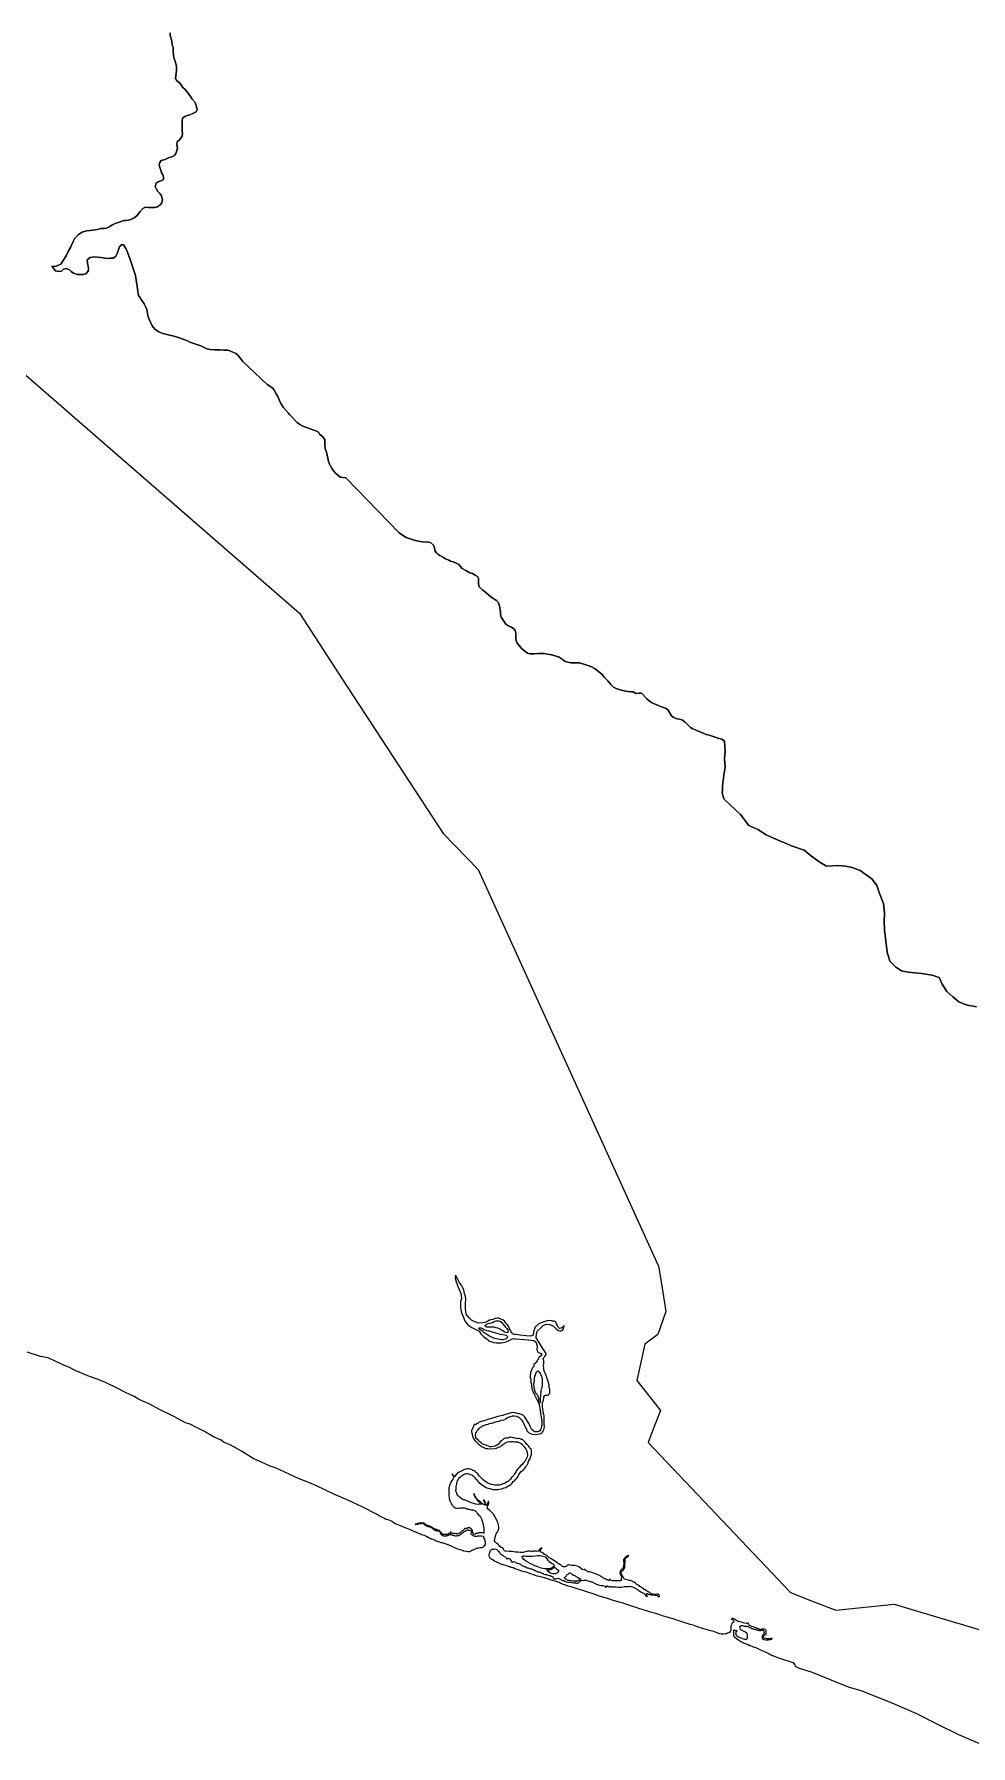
# Model space of a CAD drawing. Extents: x 283583 to 658922, y 889284 to 1241133.
# Drawn here: x 490111 to 503321, y 1030757 to 1054884 of the extents above; entities that cross this region are included whole.
import ezdxf

# ---------------------------------------------------------------- set-up
doc = ezdxf.new("R2010")
doc.units = 0
doc.header["$MEASUREMENT"] = 0
for name, color, linetype in [('230 kV', 14, 'Continuous'), ('PUNTARENAS', 7, 'Continuous'), ('SAN JOSE', 7, 'Continuous')]:
    doc.layers.add(name, color=color, linetype=linetype)

msp = doc.modelspace()

# ---------------------------------------------------------------- linework, layer by layer
at = {"layer": '230 kV', "color": 16}
msp.add_lwpolyline([(488871, 1051049), (493851, 1046721), (494461, 1045788), (495881, 1043617), (496374, 1043109), (498916, 1037516), (498967, 1037213), (499020, 1036881), (498907, 1036553), (498725, 1036416), (498611, 1035908), (498946, 1035483), (498857, 1035256), (498769, 1035033), (500777, 1032917), (501100, 1032792), (501416, 1032670), (502239, 1032752), (502525, 1032667), (504304, 1032138)], dxfattribs=at)
at = {"layer": 'PUNTARENAS', "color": 241}
for points in [[(492031, 1054904), (492031, 1054867), (492051, 1054784), (492058, 1054735), (492072, 1054695), (492070, 1054649), (492076, 1054583), (492085, 1054537), (492099, 1054502), (492107, 1054468), (492117, 1054434), (492118, 1054384), (492113, 1054330), (492107, 1054296), (492105, 1054264), (492120, 1054233), (492156, 1054205), (492182, 1054170), (492206, 1054134), (492238, 1054105), (492282, 1054053), (492317, 1054006), (492337, 1053970), (492381, 1053921), (492403, 1053846), (492410, 1053817), (492394, 1053792), (492349, 1053768), (492304, 1053748), (492272, 1053738), (492234, 1053722), (492204, 1053700), (492200, 1053663), (492197, 1053629), (492198, 1053571), (492199, 1053517), (492201, 1053486), (492198, 1053447), (492165, 1053401), (492129, 1053366), (492123, 1053329), (492133, 1053277), (492110, 1053202), (492089, 1053176), (492041, 1053151), (492013, 1053145), (491959, 1053118), (491904, 1053102), (491885, 1053075), (491872, 1053049), (491883, 1053004), (491896, 1052969), (491907, 1052931), (491924, 1052904), (491934, 1052867), (491933, 1052838), (491897, 1052817), (491859, 1052802), (491831, 1052786), (491816, 1052739), (491829, 1052707), (491857, 1052666), (491884, 1052641), (491902, 1052613), (491919, 1052555), (491911, 1052509), (491886, 1052479), (491851, 1052451), (491812, 1052440), (491783, 1052439), (491719, 1052440), (491683, 1052444), (491645, 1052428), (491603, 1052379), (491578, 1052347), (491557, 1052325), (491523, 1052297), (491491, 1052280), (491458, 1052268), (491408, 1052260), (491375, 1052256), (491323, 1052239), (491253, 1052215), (491217, 1052196), (491177, 1052173), (491129, 1052151), (491091, 1052147), (491053, 1052143), (490997, 1052132), (490969, 1052125), (490940, 1052122), (490902, 1052118), (490855, 1052111), (490796, 1052098), (490737, 1052063), (490684, 1052007), (490659, 1051961), (490639, 1051911), (490621, 1051878), (490589, 1051820), (490563, 1051758), (490519, 1051692), (490486, 1051641), (490446, 1051626), (490409, 1051610), (490361, 1051614), (490413, 1051547), (490458, 1051537), (490498, 1051545), (490522, 1051573), (490561, 1051581), (490609, 1051563), (490633, 1051539), (490664, 1051517), (490715, 1051495), (490749, 1051496), (490801, 1051499), (490839, 1051504), (490873, 1051546), (490876, 1051579), (490874, 1051615), (490864, 1051650), (490858, 1051702), (490900, 1051735), (490956, 1051745), (491003, 1051740), (491049, 1051737), (491082, 1051730), (491132, 1051723), (491177, 1051726), (491229, 1051729), (491264, 1051757), (491279, 1051794), (491316, 1051888), (491336, 1051915), (491370, 1051916), (491402, 1051862), (491422, 1051819), (491458, 1051722), (491540, 1051483), (491583, 1051202), (491599, 1051178), (491618, 1051144), (491664, 1051084), (491683, 1051045), (491698, 1051005), (491705, 1050973), (491716, 1050917), (491726, 1050875), (491777, 1050772), (491815, 1050722), (491870, 1050688), (491926, 1050666), (492000, 1050646), (492065, 1050633), (492162, 1050602), (492223, 1050579), (492272, 1050563), (492305, 1050545), (492406, 1050511), (492460, 1050489), (492506, 1050470), (492548, 1050451), (492593, 1050440), (492654, 1050435), (492735, 1050436), (492787, 1050430), (492846, 1050431), (492911, 1050404), (492957, 1050381), (492983, 1050359), (493010, 1050329), (493051, 1050275), (493395, 1049947), (493476, 1049895), (493494, 1049864), (493518, 1049825), (493547, 1049779), (493576, 1049705), (493599, 1049664), (493624, 1049626), (493691, 1049548), (493712, 1049523), (493744, 1049492), (493781, 1049450), (493819, 1049410), (493859, 1049382), (493900, 1049360), (493964, 1049337), (494025, 1049312), (494082, 1049295), (494123, 1049272), (494137, 1049248), (494171, 1049216), (494208, 1049173), (494209, 1049141), (494209, 1049095), (494216, 1049044), (494235, 1048991), (494251, 1048909), (494269, 1048843), (494288, 1048799), (494314, 1048757), (494351, 1048705), (494427, 1048642), (494505, 1048631), (495258, 1047856), (495291, 1047833), (495356, 1047788), (495385, 1047778), (495457, 1047756), (495507, 1047742), (495585, 1047728), (495676, 1047723), (495702, 1047718), (495745, 1047680), (495757, 1047646), (495762, 1047607), (495781, 1047579), (495802, 1047556), (495831, 1047535), (495882, 1047508), (495914, 1047490), (495957, 1047469), (495985, 1047457), (496014, 1047446), (496045, 1047436), (496094, 1047413), (496121, 1047385), (496148, 1047354), (496197, 1047324), (496254, 1047290), (496291, 1047280), (496333, 1047257), (496362, 1047240), (496376, 1047210), (496376, 1047162), (496377, 1047132), (496393, 1047088), (496434, 1047051), (496480, 1047013), (496520, 1046979), (496572, 1046940), (496633, 1046901), (496654, 1046876), (496674, 1046825), (496677, 1046799), (496684, 1046770), (496686, 1046745), (496688, 1046702), (496699, 1046667), (496727, 1046625), (496743, 1046597), (496764, 1046568), (496805, 1046541), (496841, 1046524), (496878, 1046501), (496897, 1046477), (496902, 1046439), (496902, 1046407), (496904, 1046370), (496908, 1046337), (496921, 1046300), (496951, 1046268), (496990, 1046220), (497071, 1046157), (497101, 1046150), (497141, 1046149), (497168, 1046151), (497221, 1046153), (497266, 1046155), (497310, 1046155), (497353, 1046146), (497407, 1046136), (497461, 1046122), (497514, 1046101), (497557, 1046074), (497581, 1046055), (497601, 1046040), (497682, 1046023), (497714, 1046023), (497752, 1046025), (497801, 1046023), (497907, 1045991), (497963, 1045971), (498024, 1045939), (498072, 1045900), (498119, 1045863), (498152, 1045821), (498202, 1045771), (498245, 1045716), (498283, 1045680), (498319, 1045661), (498378, 1045642), (498432, 1045628), (498489, 1045619), (498529, 1045615), (498563, 1045615), (498595, 1045592), (498645, 1045593), (498679, 1045594), (498751, 1045513), (498788, 1045482), (498819, 1045462), (498847, 1045451), (498882, 1045435), (498937, 1045414), (499027, 1045379), (499053, 1045354), (499086, 1045297), (499101, 1045277), (499125, 1045257), (499177, 1045235), (499214, 1045230), (499245, 1045219), (499286, 1045193), (499316, 1045163), (499343, 1045135), (499366, 1045112), (499393, 1045096), (499432, 1045079), (499459, 1045069), (499492, 1045057), (499548, 1045031), (499587, 1045014), (499631, 1045001), (499784, 1044953), (499810, 1044945), (499849, 1044920), (499850, 1044851), (499855, 1044769), (499854, 1044724), (499849, 1044671), (499856, 1044552), (499848, 1044495), (499840, 1044443), (499833, 1044392), (499826, 1044339), (499819, 1044274), (499817, 1044231), (499814, 1044190), (499838, 1044106), (499862, 1044081), (500073, 1043884), (500193, 1043731), (500317, 1043673), (500433, 1043597), (500539, 1043551), (500793, 1043445), (500969, 1043380), (501056, 1043312), (501184, 1043219), (501288, 1043156), (501458, 1043166), (501555, 1043155), (501649, 1043137), (501761, 1043097), (501930, 1042973), (501997, 1042882), (502029, 1042786), (502089, 1042628), (502102, 1042492), (502099, 1042386), (502103, 1042256), (502140, 1041945), (502180, 1041819), (502266, 1041733), (502342, 1041682), (502438, 1041660), (502627, 1041645), (502778, 1041618), (502873, 1041585), (502919, 1041491), (502985, 1041389), (503067, 1041315), (503153, 1041242), (503254, 1041202), (503400, 1041172)], [(503517, 1030757), (503152, 1030910), (502867, 1031053), (502558, 1031206), (502246, 1031345), (501954, 1031462), (501777, 1031530), (501596, 1031584), (501350, 1031683), (501091, 1031790), (500907, 1031848), (500851, 1031876), (500836, 1031913), (500814, 1031924), (500616, 1031991), (500521, 1032029), (500524, 1032028), (500506, 1032036), (500489, 1032045), (500471, 1032053), (500445, 1032068), (500418, 1032082), (500392, 1032091), (500369, 1032101), (500312, 1032130), (500281, 1032142), (500258, 1032147), (500230, 1032161), (500204, 1032168), (500182, 1032178), (500161, 1032188), (500140, 1032196), (500119, 1032205), (500064, 1032232), (500039, 1032249), (500015, 1032263), (499992, 1032281), (499986, 1032294), (499981, 1032314), (499980, 1032343), (499980, 1032362), (499977, 1032379), (499981, 1032386), (499989, 1032390), (499997, 1032384), (500011, 1032381), (500023, 1032384), (500023, 1032376), (500021, 1032371), (500013, 1032361), (500009, 1032352), (500005, 1032339), (500004, 1032328), (500013, 1032317), (500023, 1032307), (500037, 1032296), (500052, 1032287), (500068, 1032281), (500091, 1032274), (500109, 1032266), (500129, 1032260), (500144, 1032259), (500154, 1032261), (500165, 1032268), (500173, 1032283), (500173, 1032304), (500170, 1032321), (500165, 1032339), (500153, 1032349), (500145, 1032359), (500132, 1032365), (500116, 1032373), (500098, 1032381), (500085, 1032386), (500073, 1032401), (500069, 1032421), (500062, 1032438), (500068, 1032445), (500083, 1032453), (500089, 1032450), (500099, 1032450), (500115, 1032448), (500123, 1032443), (500160, 1032443), (500168, 1032441), (500175, 1032438), (500194, 1032428), (500207, 1032425), (500218, 1032418), (500227, 1032411), (500241, 1032408), (500260, 1032401), (500280, 1032398), (500295, 1032398), (500311, 1032388), (500328, 1032385), (500343, 1032383), (500359, 1032384), (500371, 1032385), (500381, 1032387), (500391, 1032384), (500400, 1032372), (500408, 1032357), (500409, 1032348), (500402, 1032338), (500393, 1032326), (500386, 1032318), (500380, 1032307), (500379, 1032295), (500379, 1032284), (500380, 1032273), (500388, 1032262), (500400, 1032254), (500414, 1032255), (500431, 1032250), (500448, 1032248), (500470, 1032252), (500498, 1032257), (500517, 1032261), (500522, 1032269), (500513, 1032270), (500501, 1032270), (500485, 1032266), (500468, 1032263), (500449, 1032264), (500431, 1032269), (500409, 1032276), (500399, 1032284), (500397, 1032298), (500403, 1032307), (500411, 1032322), (500421, 1032322), (500433, 1032326), (500437, 1032329), (500434, 1032349), (500434, 1032368), (500437, 1032380), (500423, 1032392), (500408, 1032402), (500390, 1032402), (500377, 1032402), (500369, 1032400), (500356, 1032392), (500346, 1032398), (500329, 1032403), (500312, 1032410), (500303, 1032414), (500293, 1032417), (500264, 1032427), (500217, 1032444), (500201, 1032450), (500189, 1032460), (500187, 1032474), (500187, 1032485), (500170, 1032484), (500156, 1032482), (500136, 1032485), (500113, 1032490), (500085, 1032499), (500062, 1032506), (500036, 1032511), (500021, 1032518), (500007, 1032529), (499998, 1032539), (499982, 1032547), (499967, 1032550), (499954, 1032551), (499949, 1032549), (499948, 1032538), (499954, 1032535), (499960, 1032535), (499970, 1032534), (499973, 1032526), (499973, 1032518), (499977, 1032510), (499982, 1032503), (499970, 1032501), (499961, 1032492), (499952, 1032482), (499947, 1032461), (499939, 1032445), (499938, 1032432), (499938, 1032424), (499938, 1032417), (499937, 1032412), (499937, 1032405), (499938, 1032405), (499939, 1032392), (499936, 1032378), (499928, 1032367), (499920, 1032355), (499903, 1032347), (499889, 1032342), (499875, 1032337), (499857, 1032335), (499835, 1032330), (499816, 1032331), (499801, 1032331), (499783, 1032333), (499769, 1032341), (499754, 1032346), (499721, 1032356), (499695, 1032367), (499655, 1032377), (499622, 1032388), (499589, 1032396), (499558, 1032406), (499530, 1032414), (499490, 1032424), (499456, 1032437), (499427, 1032449), (499406, 1032456), (499364, 1032467), (499321, 1032481), (499290, 1032492), (499262, 1032499), (499233, 1032508), (499217, 1032515), (499196, 1032521), (499171, 1032527), (499137, 1032540), (499109, 1032549), (499086, 1032556), (499057, 1032567), (499020, 1032576), (498989, 1032584), (498936, 1032605), (498895, 1032617), (498859, 1032625), (498804, 1032642), (498776, 1032648), (498732, 1032662), (498698, 1032672), (498641, 1032694), (498601, 1032705), (498554, 1032722), (498513, 1032736), (498484, 1032744), (498433, 1032764), (498402, 1032771), (498360, 1032782), (498315, 1032796), (498263, 1032811), (498225, 1032823), (498183, 1032837), (498147, 1032847), (498070, 1032871), (498020, 1032890), (497982, 1032905), (497949, 1032915), (497905, 1032929), (497847, 1032947), (497769, 1032969), (497697, 1032992), (497678, 1032998), (497644, 1033008), (497621, 1033017), (497578, 1033030), (497539, 1033045), (497515, 1033057), (497485, 1033067), (497460, 1033076), (497428, 1033085), (497404, 1033093), (497363, 1033107), (497307, 1033123), (497234, 1033141), (497206, 1033150), (497184, 1033158), (497166, 1033164), (497086, 1033190), (497062, 1033198), (497030, 1033207), (497004, 1033215), (496977, 1033224), (496944, 1033236), (496909, 1033246), (496890, 1033253), (496865, 1033264), (496840, 1033271), (496825, 1033277), (496811, 1033281), (496778, 1033293), (496738, 1033304), (496699, 1033316), (496663, 1033333), (496634, 1033345), (496604, 1033359), (496583, 1033373), (496567, 1033381), (496550, 1033394), (496539, 1033407), (496531, 1033425), (496528, 1033445), (496529, 1033457), (496532, 1033468), (496536, 1033483), (496543, 1033497), (496549, 1033508), (496556, 1033518), (496563, 1033526), (496572, 1033530), (496579, 1033528), (496580, 1033527), (496594, 1033527), (496600, 1033529), (496615, 1033531), (496628, 1033530), (496637, 1033526), (496643, 1033518), (496647, 1033508), (496655, 1033501), (496664, 1033494), (496673, 1033481), (496681, 1033472), (496689, 1033461), (496701, 1033453), (496715, 1033445), (496726, 1033438), (496741, 1033427), (496758, 1033421), (496764, 1033413), (496769, 1033406), (496771, 1033398), (496777, 1033391), (496781, 1033394), (496789, 1033397), (496799, 1033398), (496809, 1033398), (496819, 1033395), (496825, 1033390), (496829, 1033382), (496835, 1033368), (496843, 1033353), (496848, 1033345), (496852, 1033347), (496863, 1033352), (496873, 1033353), (496888, 1033349), (496899, 1033341), (496907, 1033334), (496919, 1033332), (496930, 1033331), (496940, 1033328), (496948, 1033326), (496957, 1033321), (496969, 1033317), (496976, 1033311), (496989, 1033300), (497000, 1033292), (497011, 1033291), (497023, 1033283), (497035, 1033283), (497049, 1033275), (497064, 1033267), (497077, 1033264), (497089, 1033259), (497101, 1033254), (497115, 1033250), (497124, 1033251), (497135, 1033248), (497147, 1033242), (497158, 1033235), (497165, 1033229), (497172, 1033232), (497183, 1033222), (497194, 1033217), (497204, 1033213), (497212, 1033211), (497218, 1033210), (497227, 1033211), (497241, 1033204), (497250, 1033202), (497260, 1033194), (497276, 1033189), (497289, 1033183), (497301, 1033177), (497319, 1033172), (497334, 1033169), (497348, 1033166), (497362, 1033162), (497374, 1033158), (497387, 1033157), (497401, 1033146), (497409, 1033146), (497417, 1033144), (497425, 1033138), (497431, 1033127), (497434, 1033117), (497440, 1033112), (497451, 1033110), (497464, 1033109), (497475, 1033112), (497486, 1033115), (497495, 1033118), (497512, 1033114), (497522, 1033108), (497535, 1033104), (497545, 1033098), (497552, 1033092), (497564, 1033089), (497576, 1033086), (497583, 1033087), (497594, 1033079), (497611, 1033071), (497624, 1033067), (497637, 1033062), (497657, 1033061), (497688, 1033058), (497699, 1033058), (497721, 1033054), (497744, 1033053), (497762, 1033049), (497778, 1033049), (497789, 1033053), (497797, 1033065), (497805, 1033071), (497813, 1033080), (497821, 1033082), (497832, 1033087), (497864, 1033093), (497881, 1033093), (497897, 1033090), (497921, 1033082), (497944, 1033075), (497955, 1033071), (497969, 1033066), (497979, 1033066), (497991, 1033062), (498000, 1033057), (498009, 1033049), (498020, 1033045), (498042, 1033036), (498057, 1033030), (498067, 1033027), (498087, 1033020), (498107, 1033017), (498131, 1033015), (498152, 1033013), (498162, 1033006), (498171, 1032994), (498179, 1032991), (498188, 1032997), (498189, 1033004), (498189, 1033011), (498196, 1033012), (498204, 1033009), (498208, 1033002), (498214, 1032999), (498221, 1032998), (498227, 1032995), (498227, 1033000), (498232, 1033004), (498239, 1033000), (498243, 1032994), (498249, 1032999), (498259, 1032999), (498280, 1032998), (498319, 1032998), (498358, 1032993), (498376, 1032993), (498390, 1032992), (498412, 1032996), (498431, 1033002), (498444, 1033003), (498456, 1033003), (498466, 1033002), (498476, 1033003), (498487, 1033003), (498503, 1033004), (498512, 1033005), (498527, 1033001), (498537, 1033001), (498548, 1032998), (498560, 1032993), (498571, 1032988), (498584, 1032979), (498597, 1032974), (498604, 1032967), (498616, 1032962), (498623, 1032958), (498632, 1032951), (498641, 1032944), (498655, 1032938), (498669, 1032928), (498679, 1032922), (498692, 1032914), (498708, 1032907), (498717, 1032900), (498724, 1032893), (498730, 1032882), (498737, 1032872), (498744, 1032867), (498752, 1032862), (498759, 1032859), (498759, 1032864), (498758, 1032873), (498754, 1032884), (498752, 1032892), (498749, 1032902), (498762, 1032902), (498777, 1032896), (498786, 1032891), (498805, 1032888), (498819, 1032886), (498829, 1032885), (498843, 1032884), (498865, 1032879), (498880, 1032879), (498896, 1032876), (498904, 1032870), (498916, 1032860), (498929, 1032856), (498930, 1032863), (498930, 1032870), (498927, 1032878), (498921, 1032884), (498909, 1032892), (498903, 1032894), (498889, 1032893), (498880, 1032889), (498868, 1032889), (498854, 1032890), (498842, 1032892), (498828, 1032895), (498813, 1032900), (498798, 1032910), (498786, 1032920), (498774, 1032927), (498759, 1032935), (498745, 1032942), (498728, 1032953), (498713, 1032962), (498704, 1032973), (498690, 1032979), (498676, 1032988), (498662, 1032997), (498651, 1033004), (498642, 1033018), (498635, 1033018), (498624, 1033025), (498610, 1033031), (498603, 1033039), (498596, 1033043), (498588, 1033053), (498575, 1033061), (498555, 1033068), (498544, 1033077), (498519, 1033086), (498501, 1033089), (498481, 1033096), (498453, 1033103), (498434, 1033112), (498420, 1033137), (498409, 1033152), (498398, 1033169), (498391, 1033186), (498388, 1033203), (498398, 1033214), (498414, 1033227), (498430, 1033249), (498440, 1033269), (498442, 1033297), (498444, 1033318), (498448, 1033347), (498446, 1033368), (498448, 1033389), (498457, 1033405), (498465, 1033411), (498480, 1033419), (498497, 1033432), (498495, 1033439), (498477, 1033433), (498457, 1033422), (498446, 1033413), (498435, 1033398), (498425, 1033381), (498422, 1033364), (498422, 1033350), (498426, 1033332), (498427, 1033314), (498425, 1033297), (498422, 1033278), (498415, 1033263), (498407, 1033258), (498398, 1033248), (498386, 1033234), (498377, 1033218), (498377, 1033206), (498372, 1033191), (498375, 1033175), (498383, 1033161), (498391, 1033148), (498396, 1033132), (498392, 1033116), (498394, 1033102), (498386, 1033088), (498373, 1033080), (498333, 1033080), (498318, 1033081), (498304, 1033082), (498287, 1033083), (498268, 1033084), (498246, 1033088), (498239, 1033092), (498236, 1033101), (498228, 1033110), (498224, 1033103), (498223, 1033092), (498217, 1033083), (498205, 1033090), (498197, 1033095), (498188, 1033098), (498178, 1033102), (498162, 1033108), (498140, 1033119), (498125, 1033127), (498118, 1033137), (498114, 1033147), (498107, 1033143), (498097, 1033149), (498088, 1033157), (498071, 1033164), (498050, 1033173), (498026, 1033182), (497991, 1033194), (497963, 1033204), (497938, 1033211), (497932, 1033208), (497920, 1033210), (497912, 1033220), (497904, 1033224), (497894, 1033229), (497884, 1033232), (497881, 1033235), (497882, 1033242), (497874, 1033242), (497864, 1033240), (497853, 1033239), (497841, 1033243), (497829, 1033256), (497812, 1033266), (497791, 1033279), (497769, 1033291), (497737, 1033300), (497713, 1033299), (497689, 1033300), (497668, 1033302), (497655, 1033308), (497641, 1033308), (497631, 1033302), (497619, 1033289), (497609, 1033285), (497598, 1033281), (497585, 1033279), (497573, 1033281), (497562, 1033285), (497552, 1033294), (497542, 1033304), (497535, 1033310), (497526, 1033314), (497503, 1033327), (497485, 1033338), (497462, 1033355), (497442, 1033368), (497419, 1033383), (497398, 1033395), (497376, 1033408), (497353, 1033432), (497340, 1033440), (497324, 1033450), (497310, 1033454), (497299, 1033466), (497282, 1033477), (497253, 1033492), (497246, 1033496), (497250, 1033508), (497253, 1033520), (497262, 1033528), (497270, 1033537), (497272, 1033546), (497258, 1033540), (497250, 1033534), (497239, 1033524), (497227, 1033511), (497218, 1033502), (497211, 1033496), (497198, 1033499), (497182, 1033501), (497155, 1033501), (497148, 1033498), (497136, 1033493), (497125, 1033494), (497107, 1033501), (497090, 1033501), (497073, 1033500), (497059, 1033497), (497038, 1033493), (497024, 1033486), (497009, 1033480), (496970, 1033480), (496932, 1033485), (496897, 1033486), (496877, 1033490), (496843, 1033494), (496811, 1033497), (496759, 1033499), (496745, 1033505), (496735, 1033513), (496725, 1033533), (496719, 1033548), (496698, 1033554), (496680, 1033566), (496667, 1033580), (496653, 1033593), (496634, 1033607), (496612, 1033633), (496605, 1033645), (496605, 1033660), (496610, 1033673), (496612, 1033685), (496614, 1033697), (496617, 1033710), (496621, 1033724), (496629, 1033745), (496640, 1033764), (496649, 1033780), (496662, 1033803), (496666, 1033825), (496666, 1033847), (496657, 1033884), (496652, 1033903), (496640, 1033925), (496627, 1033956), (496588, 1034022), (496575, 1034036), (496555, 1034056), (496534, 1034076), (496513, 1034094), (496501, 1034112), (496503, 1034129), (496509, 1034137), (496514, 1034148), (496518, 1034161), (496523, 1034167), (496524, 1034179), (496525, 1034191), (496520, 1034199), (496513, 1034202), (496511, 1034191), (496507, 1034179), (496502, 1034160), (496496, 1034145), (496490, 1034137), (496486, 1034153), (496484, 1034165), (496477, 1034180), (496474, 1034191), (496465, 1034205), (496458, 1034218), (496449, 1034226), (496447, 1034216), (496452, 1034204), (496458, 1034194), (496465, 1034181), (496471, 1034169), (496473, 1034158), (496470, 1034154), (496463, 1034154), (496447, 1034158), (496432, 1034168), (496418, 1034181), (496404, 1034194), (496384, 1034210), (496366, 1034226), (496350, 1034244), (496334, 1034266), (496328, 1034285), (496320, 1034300), (496314, 1034312), (496314, 1034304), (496318, 1034290), (496327, 1034264), (496335, 1034252), (496343, 1034242), (496352, 1034228), (496365, 1034213), (496382, 1034201), (496396, 1034189), (496405, 1034179), (496421, 1034168), (496427, 1034161), (496382, 1034161), (496368, 1034156), (496339, 1034162), (496313, 1034170), (496275, 1034181), (496244, 1034196), (496215, 1034208), (496181, 1034223), (496168, 1034223), (496146, 1034233), (496123, 1034251), (496104, 1034266), (496087, 1034287), (496077, 1034299), (496072, 1034312), (496069, 1034329), (496057, 1034348), (496056, 1034358), (496061, 1034366), (496063, 1034375), (496062, 1034397), (496063, 1034413), (496068, 1034430), (496070, 1034445), (496072, 1034460), (496078, 1034480), (496083, 1034490), (496089, 1034507), (496099, 1034525), (496112, 1034539), (496125, 1034550), (496137, 1034564), (496151, 1034572), (496170, 1034583), (496186, 1034588), (496208, 1034596), (496221, 1034597), (496236, 1034591), (496251, 1034586), (496264, 1034581), (496282, 1034574), (496298, 1034563), (496313, 1034554), (496321, 1034545), (496327, 1034533), (496336, 1034522), (496346, 1034514), (496354, 1034504), (496363, 1034492), (496373, 1034481), (496381, 1034473), (496384, 1034461), (496387, 1034471), (496394, 1034465), (496409, 1034451), (496428, 1034436), (496447, 1034421), (496485, 1034398), (496508, 1034389), (496538, 1034382), (496564, 1034374), (496587, 1034371), (496619, 1034371), (496653, 1034370), (496670, 1034376), (496709, 1034381), (496741, 1034391), (496763, 1034399), (496792, 1034415), (496812, 1034427), (496832, 1034441), (496851, 1034461), (496866, 1034480), (496888, 1034494), (496898, 1034509), (496910, 1034518), (496919, 1034531), (496930, 1034543), (496936, 1034559), (496948, 1034578), (496960, 1034599), (496979, 1034623), (496997, 1034638), (497014, 1034652), (497026, 1034662), (497033, 1034672), (497043, 1034688), (497056, 1034709), (497070, 1034723), (497076, 1034743), (497080, 1034757), (497087, 1034780), (497095, 1034792), (497102, 1034795), (497107, 1034803), (497108, 1034813), (497110, 1034826), (497115, 1034841), (497123, 1034862), (497127, 1034882), (497127, 1034898), (497123, 1034920), (497120, 1034943), (497103, 1034951), (497090, 1034969), (497081, 1034984), (497069, 1034998), (497057, 1035010), (497046, 1035021), (497035, 1035037), (497014, 1035059), (496996, 1035073), (496982, 1035076), (496966, 1035083), (496951, 1035088), (496937, 1035089), (496928, 1035083), (496916, 1035090), (496895, 1035094), (496882, 1035096), (496865, 1035099), (496853, 1035103), (496831, 1035106), (496817, 1035108), (496808, 1035104), (496802, 1035098), (496791, 1035092), (496778, 1035091), (496759, 1035091), (496745, 1035087), (496714, 1035070), (496700, 1035057), (496687, 1035044), (496670, 1035021), (496655, 1035006), (496634, 1034994), (496614, 1034982), (496584, 1034976), (496561, 1034973), (496540, 1034973), (496518, 1034980), (496487, 1034993), (496449, 1035005), (496428, 1035013), (496417, 1035026), (496397, 1035040), (496385, 1035051), (496371, 1035069), (496350, 1035086), (496339, 1035098), (496341, 1035112), (496334, 1035138), (496342, 1035165), (496351, 1035186), (496366, 1035208), (496388, 1035231), (496406, 1035249), (496418, 1035255), (496435, 1035265), (496451, 1035271), (496472, 1035279), (496485, 1035287), (496496, 1035287), (496512, 1035292), (496534, 1035300), (496561, 1035306), (496584, 1035311), (496603, 1035317), (496634, 1035327), (496667, 1035334), (496699, 1035345), (496737, 1035352), (496760, 1035363), (496770, 1035368), (496786, 1035384), (496814, 1035395), (496832, 1035399), (496856, 1035406), (496882, 1035408), (496909, 1035404), (496947, 1035390), (496965, 1035372), (496987, 1035349), (497004, 1035324), (497018, 1035293), (497032, 1035262), (497042, 1035240), (497054, 1035221), (497058, 1035212), (497053, 1035204), (497059, 1035195), (497064, 1035190), (497075, 1035184), (497082, 1035178), (497097, 1035165), (497110, 1035160), (497136, 1035149), (497182, 1035145), (497215, 1035148), (497232, 1035154), (497253, 1035159), (497266, 1035161), (497270, 1035168), (497281, 1035178), (497289, 1035194), (497297, 1035210), (497303, 1035230), (497309, 1035258), (497306, 1035290), (497305, 1035335), (497304, 1035368), (497303, 1035401), (497290, 1035463), (497284, 1035500), (497279, 1035541), (497282, 1035572), (497282, 1035596), (497295, 1035630), (497298, 1035655), (497299, 1035664), (497299, 1035664), (497301, 1035670), (497301, 1035676), (497319, 1035701), (497323, 1035701), (497329, 1035699), (497340, 1035697), (497349, 1035697), (497368, 1035703), (497372, 1035711), (497379, 1035724), (497383, 1035736), (497385, 1035746), (497386, 1035758), (497382, 1035773), (497377, 1035796), (497375, 1035805), (497373, 1035816), (497371, 1035826), (497374, 1035839), (497375, 1035849), (497371, 1035860), (497362, 1035892), (497330, 1035976), (497321, 1036002), (497309, 1036029), (497301, 1036055), (497298, 1036070), (497298, 1036082), (497298, 1036094), (497296, 1036104), (497291, 1036111), (497292, 1036119), (497295, 1036125), (497298, 1036135), (497297, 1036148), (497299, 1036161), (497298, 1036173), (497299, 1036188), (497293, 1036201), (497292, 1036217), (497293, 1036225), (497293, 1036225), (497315, 1036244), (497327, 1036263), (497330, 1036286), (497286, 1036358), (497234, 1036443), (497192, 1036509), (497195, 1036567), (497212, 1036608), (497256, 1036649), (497294, 1036685), (497336, 1036698), (497382, 1036696), (497437, 1036671), (497469, 1036638), (497472, 1036635), (497498, 1036616), (497522, 1036606), (497543, 1036606), (497562, 1036616), (497578, 1036635), (497586, 1036682), (497565, 1036659), (497543, 1036643), (497522, 1036640), (497501, 1036656), (497491, 1036682), (497477, 1036704), (497467, 1036733), (497440, 1036741), (497418, 1036742), (497412, 1036745), (497358, 1036751), (497283, 1036729), (497231, 1036704), (497176, 1036660), (497154, 1036594), (497151, 1036547), (497114, 1036531), (497050, 1036535), (496962, 1036547), (496932, 1036550), (496904, 1036553), (496884, 1036554), (496866, 1036559), (496849, 1036579), (496835, 1036603), (496826, 1036620), (496811, 1036646), (496799, 1036674), (496777, 1036699), (496764, 1036713), (496745, 1036742), (496719, 1036763), (496695, 1036771), (496666, 1036787), (496647, 1036787), (496613, 1036782), (496578, 1036768), (496531, 1036755), (496496, 1036734), (496467, 1036724), (496438, 1036718), (496393, 1036713), (496359, 1036718), (496280, 1036758), (496245, 1036790), (496216, 1036824), (496206, 1036845), (496198, 1036875), (496192, 1036922), (496193, 1037002), (496198, 1037047), (496193, 1037097), (496182, 1037134), (496169, 1037179), (496150, 1037224), (496137, 1037250), (496111, 1037285), (496084, 1037332), (496055, 1037392), (496050, 1037348), (496061, 1037298), (496076, 1037258), (496092, 1037221), (496103, 1037189), (496116, 1037166), (496127, 1037137), (496134, 1037102), (496137, 1037060), (496126, 1037017), (496126, 1036975), (496124, 1036928), (496139, 1036861), (496161, 1036806), (496187, 1036748), (496227, 1036692), (496282, 1036652), (496332, 1036631), (496361, 1036615), (496388, 1036602), (496411, 1036566), (496448, 1036526), (496486, 1036496), (496514, 1036479), (496521, 1036466), (496565, 1036451), (496592, 1036441), (496632, 1036439), (496702, 1036438), (496753, 1036445), (496808, 1036472), (496843, 1036490), (496876, 1036498), (496901, 1036493), (497077, 1036479), (497157, 1036471), (497190, 1036443), (497203, 1036388), (497201, 1036336), (497217, 1036303), (497264, 1036286), (497264, 1036257), (497233, 1036234), (497233, 1036235), (497230, 1036228), (497226, 1036217), (497216, 1036203), (497204, 1036182), (497198, 1036171), (497197, 1036162), (497191, 1036159), (497181, 1036158), (497180, 1036151), (497178, 1036145), (497171, 1036150), (497171, 1036145), (497169, 1036140), (497163, 1036141), (497159, 1036136), (497157, 1036124), (497159, 1036115), (497156, 1036105), (497147, 1036095), (497141, 1036084), (497132, 1036068), (497127, 1036054), (497118, 1036032), (497112, 1036018), (497111, 1036006), (497110, 1035995), (497106, 1035983), (497105, 1035975), (497105, 1035964), (497104, 1035956), (497108, 1035945), (497113, 1035938), (497115, 1035926), (497118, 1035917), (497118, 1035890), (497117, 1035876), (497121, 1035866), (497124, 1035855), (497126, 1035841), (497127, 1035825), (497129, 1035811), (497130, 1035801), (497132, 1035793), (497135, 1035781), (497140, 1035769), (497142, 1035761), (497146, 1035751), (497149, 1035741), (497151, 1035734), (497152, 1035732), (497235, 1035571), (497232, 1035582), (497231, 1035596), (497230, 1035610), (497227, 1035625), (497228, 1035640), (497227, 1035656), (497224, 1035670), (497219, 1035684), (497210, 1035698), (497205, 1035707), (497201, 1035718), (497191, 1035725), (497184, 1035738), (497179, 1035752), (497173, 1035764), (497170, 1035772), (497166, 1035788), (497165, 1035802), (497163, 1035817), (497164, 1035828), (497160, 1035847), (497159, 1035863), (497161, 1035880), (497167, 1035894), (497169, 1035909), (497168, 1035926), (497168, 1035937), (497174, 1035956), (497174, 1035968), (497180, 1035981), (497187, 1036002), (497195, 1036026), (497202, 1036035), (497208, 1036037), (497216, 1036041), (497224, 1036038), (497231, 1036028), (497241, 1036021), (497246, 1036017), (497246, 1036005), (497248, 1035999), (497253, 1035990), (497258, 1035980), (497264, 1035967), (497270, 1035950), (497276, 1035935), (497277, 1035921), (497277, 1035894), (497276, 1035880), (497276, 1035870), (497276, 1035861), (497276, 1035852), (497276, 1035843), (497277, 1035832), (497277, 1035826), (497273, 1035817), (497271, 1035805), (497265, 1035795), (497261, 1035785), (497258, 1035774), (497260, 1035762), (497259, 1035750), (497259, 1035737), (497259, 1035736), (497253, 1035718), (497252, 1035700), (497251, 1035683), (497249, 1035659), (497249, 1035636), (497246, 1035610), (497243, 1035591), (497240, 1035583), (497235, 1035570), (497270, 1035334), (497270, 1035334), (497272, 1035310), (497273, 1035292), (497269, 1035273), (497268, 1035256), (497262, 1035233), (497253, 1035209), (497241, 1035196), (497230, 1035188), (497215, 1035181), (497192, 1035181), (497173, 1035184), (497163, 1035187), (497152, 1035195), (497136, 1035210), (497127, 1035220), (497112, 1035248), (497092, 1035294), (497084, 1035310), (497063, 1035337), (497058, 1035345), (497044, 1035369), (497025, 1035400), (497010, 1035418), (496997, 1035424), (496980, 1035427), (496954, 1035436), (496922, 1035443), (496893, 1035449), (496855, 1035455), (496823, 1035447), (496779, 1035432), (496758, 1035425), (496717, 1035414), (496651, 1035399), (496620, 1035391), (496510, 1035355), (496484, 1035348), (496453, 1035339), (496432, 1035333), (496388, 1035317), (496371, 1035304), (496346, 1035293), (496334, 1035283), (496326, 1035285), (496318, 1035284), (496313, 1035276), (496308, 1035268), (496309, 1035259), (496304, 1035248), (496295, 1035233), (496289, 1035216), (496281, 1035206), (496277, 1035195), (496277, 1035189), (496277, 1035176), (496282, 1035167), (496288, 1035156), (496290, 1035144), (496292, 1035131), (496293, 1035120), (496296, 1035109), (496302, 1035099), (496310, 1035083), (496318, 1035068), (496327, 1035059), (496340, 1035050), (496346, 1035043), (496356, 1035034), (496365, 1035023), (496374, 1035013), (496385, 1035003), (496390, 1034998), (496403, 1034989), (496431, 1034972), (496447, 1034964), (496460, 1034957), (496483, 1034948), (496510, 1034946), (496553, 1034945), (496610, 1034949), (496631, 1034953), (496658, 1034966), (496681, 1034973), (496700, 1034989), (496728, 1035008), (496747, 1035019), (496764, 1035032), (496785, 1035040), (496797, 1035042), (496819, 1035046), (496847, 1035048), (496869, 1035044), (496892, 1035040), (496912, 1035040), (496933, 1035041), (496952, 1035034), (496968, 1035024), (496984, 1035013), (497000, 1034996), (497017, 1034975), (497029, 1034956), (497045, 1034938), (497055, 1034921), (497058, 1034914), (497064, 1034899), (497066, 1034886), (497071, 1034865), (497070, 1034847), (497066, 1034828), (497057, 1034812), (497044, 1034791), (497030, 1034764), (497008, 1034740), (496989, 1034717), (496971, 1034701), (496952, 1034680), (496929, 1034655), (496915, 1034635), (496908, 1034621), (496901, 1034611), (496888, 1034597), (496881, 1034577), (496869, 1034564), (496844, 1034537), (496829, 1034517), (496800, 1034489), (496783, 1034477), (496758, 1034463), (496741, 1034456), (496723, 1034447), (496702, 1034439), (496685, 1034436), (496668, 1034432), (496651, 1034431), (496629, 1034432), (496609, 1034432), (496587, 1034433), (496560, 1034440), (496521, 1034454), (496507, 1034460), (496493, 1034469), (496468, 1034485), (496442, 1034507), (496432, 1034517), (496410, 1034537), (496393, 1034558), (496377, 1034576), (496368, 1034588), (496351, 1034606), (496329, 1034623), (496315, 1034631), (496300, 1034639), (496289, 1034648), (496280, 1034652), (496261, 1034658), (496246, 1034660), (496216, 1034659), (496198, 1034655), (496170, 1034645), (496144, 1034634), (496122, 1034625), (496103, 1034612), (496065, 1034581), (496042, 1034554), (496039, 1034558), (496032, 1034563), (496027, 1034567), (496024, 1034569), (496017, 1034574), (496012, 1034579), (496007, 1034589), (496006, 1034584), (496010, 1034573), (496015, 1034568), (496021, 1034564), (496027, 1034558), (496034, 1034553), (496028, 1034542), (496015, 1034516), (496002, 1034496), (495994, 1034483), (495989, 1034474), (495983, 1034461), (495978, 1034446), (495970, 1034429), (495964, 1034410), (495961, 1034387), (495958, 1034346), (495958, 1034325), (495958, 1034306), (495960, 1034279), (495963, 1034263), (495966, 1034253), (495966, 1034246), (495969, 1034225), (495974, 1034211), (495978, 1034203), (495981, 1034194), (495986, 1034185), (495992, 1034176), (495998, 1034168), (496003, 1034155), (496016, 1034141), (496035, 1034122), (496046, 1034113), (496057, 1034109), (496080, 1034105), (496100, 1034108), (496119, 1034110), (496154, 1034112), (496183, 1034109), (496190, 1034105), (496203, 1034101), (496212, 1034098), (496217, 1034092), (496222, 1034092), (496233, 1034093), (496248, 1034090), (496262, 1034089), (496276, 1034083), (496290, 1034082), (496304, 1034081), (496312, 1034077), (496325, 1034072), (496333, 1034070), (496342, 1034061), (496350, 1034051), (496356, 1034040), (496364, 1034030), (496372, 1034018), (496383, 1034003), (496389, 1034000), (496403, 1033992), (496412, 1033974), (496421, 1033957), (496425, 1033937), (496431, 1033923), (496435, 1033912), (496437, 1033901), (496440, 1033886), (496442, 1033878), (496444, 1033862), (496447, 1033850), (496453, 1033839), (496454, 1033822), (496454, 1033812), (496452, 1033799), (496452, 1033789), (496455, 1033778), (496455, 1033756), (496448, 1033756), (496437, 1033757), (496432, 1033763), (496429, 1033757), (496420, 1033758), (496413, 1033761), (496405, 1033759), (496400, 1033757), (496395, 1033761), (496389, 1033759), (496382, 1033754), (496367, 1033752), (496358, 1033751), (496349, 1033750), (496337, 1033747), (496330, 1033741), (496320, 1033733), (496311, 1033738), (496304, 1033747), (496301, 1033759), (496300, 1033769), (496295, 1033779), (496291, 1033791), (496283, 1033805), (496272, 1033816), (496250, 1033827), (496229, 1033827), (496223, 1033826), (496215, 1033822), (496205, 1033823), (496200, 1033821), (496194, 1033817), (496186, 1033819), (496178, 1033820), (496178, 1033817), (496175, 1033809), (496170, 1033801), (496164, 1033796), (496156, 1033790), (496151, 1033785), (496144, 1033781), (496139, 1033775), (496129, 1033766), (496118, 1033759), (496107, 1033752), (496102, 1033748), (496091, 1033746), (496081, 1033745), (496066, 1033746), (496055, 1033747), (496049, 1033746), (496038, 1033747), (496029, 1033748), (496020, 1033748), (496010, 1033749), (495997, 1033752), (495991, 1033757), (495991, 1033761), (495989, 1033771), (495985, 1033775), (495985, 1033765), (495984, 1033756), (495977, 1033750), (495967, 1033749), (495962, 1033747), (495950, 1033741), (495936, 1033737), (495923, 1033735), (495910, 1033734), (495885, 1033734), (495875, 1033735), (495865, 1033742), (495859, 1033753), (495850, 1033762), (495840, 1033773), (495833, 1033783), (495824, 1033793), (495809, 1033796), (495798, 1033797), (495789, 1033797), (495784, 1033804), (495774, 1033808), (495762, 1033808), (495749, 1033815), (495738, 1033823), (495726, 1033832), (495718, 1033838), (495714, 1033843), (495702, 1033847), (495691, 1033851), (495679, 1033855), (495669, 1033856), (495657, 1033861), (495647, 1033865), (495640, 1033868), (495635, 1033872), (495629, 1033879), (495621, 1033886), (495614, 1033891), (495606, 1033896), (495593, 1033900), (495577, 1033897), (495564, 1033897), (495552, 1033895), (495541, 1033895), (495528, 1033889), (495518, 1033888), (495507, 1033885), (495494, 1033883), (495485, 1033883), (495490, 1033877), (495494, 1033876), (495507, 1033879), (495524, 1033881), (495533, 1033886), (495543, 1033889), (495554, 1033889), (495564, 1033891), (495575, 1033892), (495584, 1033893), (495592, 1033893), (495603, 1033888), (495613, 1033882), (495624, 1033872), (495631, 1033866), (495645, 1033857), (495658, 1033851), (495665, 1033850), (495672, 1033848), (495680, 1033847), (495691, 1033844), (495695, 1033840), (495702, 1033836), (495712, 1033833), (495722, 1033827), (495728, 1033821), (495733, 1033814), (495741, 1033808), (495751, 1033803), (495759, 1033798), (495773, 1033795), (495780, 1033793), (495786, 1033785), (495796, 1033786), (495803, 1033789), (495812, 1033787), (495823, 1033781), (495830, 1033771), (495835, 1033763), (495839, 1033752), (495844, 1033746), (495852, 1033737), (495859, 1033728), (495870, 1033722), (495880, 1033717), (495893, 1033716), (495905, 1033716), (495917, 1033716), (495926, 1033718), (495938, 1033720), (495947, 1033722), (495956, 1033726), (495964, 1033730), (495975, 1033733), (495986, 1033733), (495996, 1033731), (496003, 1033730), (496005, 1033724), (496010, 1033727), (496016, 1033727), (496024, 1033726), (496032, 1033723), (496039, 1033720), (496047, 1033717), (496050, 1033716), (496057, 1033716), (496062, 1033716), (496069, 1033717), (496076, 1033720), (496083, 1033720), (496090, 1033720), (496099, 1033720), (496108, 1033726), (496118, 1033732), (496130, 1033741), (496142, 1033748), (496154, 1033758), (496165, 1033762), (496170, 1033771), (496179, 1033778), (496187, 1033781), (496196, 1033783), (496201, 1033787), (496203, 1033794), (496207, 1033797), (496217, 1033799), (496226, 1033799), (496237, 1033798), (496249, 1033798), (496261, 1033793), (496268, 1033789), (496275, 1033780), (496278, 1033773), (496282, 1033768), (496282, 1033762), (496279, 1033756), (496269, 1033755), (496269, 1033751), (496268, 1033743), (496275, 1033742), (496283, 1033736), (496290, 1033730), (496302, 1033723), (496312, 1033718), (496321, 1033710), (496334, 1033710), (496352, 1033712), (496369, 1033714), (496385, 1033715), (496403, 1033716), (496420, 1033715), (496442, 1033713), (496450, 1033705), (496446, 1033689), (496453, 1033683), (496461, 1033669), (496462, 1033658), (496466, 1033646), (496471, 1033631), (496474, 1033613), (496471, 1033599), (496468, 1033583), (496467, 1033581), (496454, 1033569), (496442, 1033556), (496418, 1033548), (496400, 1033545), (496381, 1033543), (496365, 1033543), (496347, 1033539), (496330, 1033530), (496321, 1033524), (496313, 1033519), (496301, 1033516), (496291, 1033512), (496276, 1033504), (496266, 1033497), (496252, 1033493), (496234, 1033491), (496206, 1033494), (496172, 1033502), (496160, 1033507), (496145, 1033510), (496122, 1033517), (496087, 1033530), (496064, 1033539), (496043, 1033548), (496026, 1033558), (496003, 1033567), (495972, 1033579), (495900, 1033606), (495881, 1033612), (495865, 1033617), (495851, 1033619), (495833, 1033625), (495812, 1033631), (495801, 1033637), (495782, 1033643), (495767, 1033649), (495755, 1033654), (495739, 1033663), (495725, 1033668), (495711, 1033670), (495694, 1033677), (495673, 1033690), (495652, 1033701), (495615, 1033719), (495592, 1033726), (495571, 1033736), (495543, 1033747), (495521, 1033755), (495494, 1033768), (495480, 1033774), (495438, 1033793), (495418, 1033800), (495393, 1033811), (495370, 1033821), (495344, 1033830), (495325, 1033840), (495288, 1033852), (495243, 1033870), (495204, 1033887), (495170, 1033908), (495158, 1033918), (495125, 1033932), (495103, 1033941), (495076, 1033947), (495050, 1033959), (495013, 1033978), (494977, 1033997), (494950, 1034017), (494738, 1034125), (494536, 1034218), (494329, 1034309), (494094, 1034422), (493983, 1034469), (493850, 1034522), (493706, 1034586), (493526, 1034671), (493439, 1034698), (493317, 1034753), (493198, 1034806), (493034, 1034910), (492873, 1035000), (492783, 1035039), (492749, 1035066), (492640, 1035111), (492511, 1035185), (492402, 1035243), (492310, 1035289), (492244, 1035310), (492149, 1035363), (492072, 1035405), (491879, 1035498), (491744, 1035572), (491652, 1035612), (491580, 1035644), (491519, 1035681), (491397, 1035735), (491279, 1035800), (491115, 1035877), (491012, 1035922), (490893, 1035962), (490800, 1035999), (490697, 1036041), (490599, 1036092), (490538, 1036116), (490475, 1036145), (490399, 1036182), (490319, 1036222), (490258, 1036235), (490198, 1036246), (490010, 1036307)]]:
    msp.add_lwpolyline(points, dxfattribs=at)
for points in [[(496513, 1036708), (496533, 1036714), (496555, 1036717), (496577, 1036725), (496599, 1036739), (496623, 1036748), (496648, 1036749), (496666, 1036749), (496685, 1036743), (496701, 1036730), (496718, 1036711), (496741, 1036683), (496760, 1036659), (496775, 1036638), (496791, 1036615), (496797, 1036598), (496795, 1036587), (496788, 1036581), (496777, 1036579), (496762, 1036584), (496738, 1036594), (496720, 1036605), (496704, 1036615), (496678, 1036631), (496650, 1036642), (496626, 1036649), (496600, 1036656), (496580, 1036657), (496577, 1036658), (496541, 1036659), (496514, 1036659), (496489, 1036660), (496477, 1036668), (496473, 1036679), (496474, 1036688), (496486, 1036697)], [(496771, 1036539), (496774, 1036538), (496784, 1036530), (496786, 1036522), (496784, 1036509), (496776, 1036498), (496762, 1036487), (496746, 1036482), (496725, 1036480), (496705, 1036480), (496680, 1036486), (496657, 1036490), (496631, 1036493), (496609, 1036499), (496581, 1036507), (496554, 1036521), (496532, 1036530), (496510, 1036543), (496490, 1036557), (496471, 1036567), (496459, 1036580), (496440, 1036598), (496426, 1036607), (496410, 1036619), (496400, 1036622), (496389, 1036629), (496385, 1036638), (496387, 1036647), (496395, 1036649), (496411, 1036649), (496434, 1036638), (496458, 1036624), (496491, 1036612), (496518, 1036605), (496525, 1036602), (496531, 1036604), (496555, 1036596), (496587, 1036588), (496616, 1036579), (496649, 1036567), (496689, 1036558), (496717, 1036553), (496743, 1036548), (496761, 1036544)], [(497308, 1033251), (497260, 1033262), (497213, 1033279), (497160, 1033300), (497149, 1033308), (497133, 1033314), (497107, 1033326), (497091, 1033332), (497081, 1033339), (497040, 1033363), (497012, 1033388), (496997, 1033409), (496993, 1033421), (496998, 1033433), (497027, 1033433), (497047, 1033431), (497070, 1033430), (497091, 1033430), (497108, 1033431), (497140, 1033431), (497180, 1033434), (497212, 1033439), (497244, 1033439), (497286, 1033431), (497323, 1033419), (497342, 1033390), (497357, 1033373), (497370, 1033360), (497390, 1033343), (497408, 1033333), (497419, 1033325), (497434, 1033319), (497450, 1033289), (497442, 1033283), (497421, 1033275), (497406, 1033262), (497381, 1033253), (497369, 1033252)], [(497508, 1033217), (497502, 1033206), (497490, 1033197), (497477, 1033188), (497458, 1033180), (497424, 1033180), (497405, 1033187), (497384, 1033196), (497365, 1033209), (497356, 1033218), (497347, 1033228), (497347, 1033228), (497364, 1033232), (497381, 1033237), (497396, 1033242), (497412, 1033250), (497426, 1033262), (497439, 1033270), (497449, 1033272), (497463, 1033265), (497479, 1033252), (497496, 1033239), (497512, 1033228)], [(497347, 1033228), (497347, 1033228), (497350, 1033251)], [(497815, 1033100), (497808, 1033093), (497800, 1033093), (497790, 1033089), (497784, 1033085), (497775, 1033076), (497762, 1033076), (497753, 1033070), (497741, 1033075), (497730, 1033075), (497719, 1033075), (497709, 1033077), (497691, 1033080), (497677, 1033081), (497661, 1033086), (497660, 1033086), (497649, 1033088), (497633, 1033092), (497624, 1033096), (497615, 1033100), (497605, 1033108), (497600, 1033112), (497594, 1033115), (497590, 1033120), (497590, 1033126), (497590, 1033126), (497590, 1033126), (497591, 1033129), (497593, 1033131), (497596, 1033133), (497606, 1033140), (497615, 1033146), (497618, 1033152), (497624, 1033163), (497629, 1033170), (497641, 1033177), (497650, 1033185), (497657, 1033193), (497667, 1033193), (497701, 1033175), (497719, 1033162), (497735, 1033155), (497751, 1033143), (497776, 1033134), (497786, 1033125), (497792, 1033120), (497806, 1033114), (497817, 1033108)]]:
    msp.add_lwpolyline(points, close=True, dxfattribs=at)
at = {"layer": 'SAN JOSE', "color": 241}
msp.add_lwpolyline([(503400, 1041172), (503254, 1041202), (503153, 1041242), (503067, 1041315), (502985, 1041389), (502919, 1041491), (502873, 1041585), (502778, 1041618), (502627, 1041645), (502438, 1041660), (502342, 1041682), (502266, 1041733), (502180, 1041819), (502140, 1041945), (502103, 1042256), (502099, 1042386), (502102, 1042492), (502089, 1042628), (502029, 1042786), (501997, 1042882), (501930, 1042973), (501761, 1043097), (501649, 1043137), (501555, 1043155), (501458, 1043166), (501288, 1043156), (501184, 1043219), (501056, 1043312), (500969, 1043380), (500793, 1043445), (500539, 1043551), (500433, 1043597), (500317, 1043673), (500193, 1043731), (500073, 1043884), (499862, 1044081), (499838, 1044106), (499814, 1044190), (499817, 1044231), (499819, 1044274), (499826, 1044339), (499833, 1044392), (499840, 1044443), (499848, 1044495), (499856, 1044552), (499849, 1044671), (499854, 1044724), (499855, 1044769), (499850, 1044851), (499849, 1044920), (499810, 1044945), (499784, 1044953), (499631, 1045001), (499587, 1045014), (499548, 1045031), (499492, 1045057), (499459, 1045069), (499432, 1045079), (499393, 1045096), (499366, 1045112), (499343, 1045135), (499316, 1045163), (499286, 1045193), (499245, 1045219), (499214, 1045230), (499177, 1045235), (499125, 1045257), (499101, 1045277), (499086, 1045297), (499053, 1045354), (499027, 1045379), (498937, 1045414), (498882, 1045435), (498847, 1045451), (498819, 1045462), (498788, 1045482), (498751, 1045513), (498679, 1045594), (498645, 1045593), (498595, 1045592), (498563, 1045615), (498529, 1045615), (498489, 1045619), (498432, 1045628), (498378, 1045642), (498319, 1045661), (498283, 1045680), (498245, 1045716), (498202, 1045771), (498152, 1045821), (498119, 1045863), (498072, 1045900), (498024, 1045939), (497963, 1045971), (497907, 1045991), (497801, 1046023), (497752, 1046025), (497714, 1046023), (497682, 1046023), (497601, 1046040), (497581, 1046055), (497557, 1046074), (497514, 1046101), (497461, 1046122), (497407, 1046136), (497353, 1046146), (497310, 1046155), (497266, 1046155), (497221, 1046153), (497168, 1046151), (497141, 1046149), (497101, 1046150), (497071, 1046157), (496990, 1046220), (496951, 1046268), (496921, 1046300), (496908, 1046337), (496904, 1046370), (496902, 1046407), (496902, 1046439), (496897, 1046477), (496878, 1046501), (496841, 1046524), (496805, 1046541), (496764, 1046568), (496743, 1046597), (496727, 1046625), (496699, 1046667), (496688, 1046702), (496686, 1046745), (496684, 1046770), (496677, 1046799), (496674, 1046825), (496654, 1046876), (496633, 1046901), (496572, 1046940), (496520, 1046979), (496480, 1047013), (496434, 1047051), (496393, 1047088), (496377, 1047132), (496376, 1047162), (496376, 1047210), (496362, 1047240), (496333, 1047257), (496291, 1047280), (496254, 1047290), (496197, 1047324), (496148, 1047354), (496121, 1047385), (496094, 1047413), (496045, 1047436), (496014, 1047446), (495985, 1047457), (495957, 1047469), (495914, 1047490), (495882, 1047508), (495831, 1047535), (495802, 1047556), (495781, 1047579), (495762, 1047607), (495757, 1047646), (495745, 1047680), (495702, 1047718), (495676, 1047723), (495585, 1047728), (495507, 1047742), (495457, 1047756), (495385, 1047778), (495356, 1047788), (495291, 1047833), (495258, 1047856), (494505, 1048631), (494427, 1048642), (494351, 1048705), (494314, 1048757), (494288, 1048799), (494269, 1048843), (494251, 1048909), (494235, 1048991), (494216, 1049044), (494209, 1049095), (494209, 1049141), (494208, 1049173), (494171, 1049216), (494137, 1049248), (494123, 1049272), (494082, 1049295), (494025, 1049312), (493964, 1049337), (493900, 1049360), (493859, 1049382), (493819, 1049410), (493781, 1049450), (493744, 1049492), (493712, 1049523), (493691, 1049548), (493624, 1049626), (493599, 1049664), (493576, 1049705), (493547, 1049779), (493518, 1049825), (493494, 1049864), (493476, 1049895), (493395, 1049947), (493051, 1050275), (493010, 1050329), (492983, 1050359), (492957, 1050381), (492911, 1050404), (492846, 1050431), (492787, 1050430), (492735, 1050436), (492654, 1050435), (492593, 1050440), (492548, 1050451), (492506, 1050470), (492460, 1050489), (492406, 1050511), (492305, 1050545), (492272, 1050563), (492223, 1050579), (492162, 1050602), (492065, 1050633), (492000, 1050646), (491926, 1050666), (491870, 1050688), (491815, 1050722), (491777, 1050772), (491726, 1050875), (491716, 1050917), (491705, 1050973), (491698, 1051005), (491683, 1051045), (491664, 1051084), (491618, 1051144), (491599, 1051178), (491583, 1051202), (491540, 1051483), (491458, 1051722), (491422, 1051819), (491402, 1051862), (491370, 1051916), (491336, 1051915), (491316, 1051888), (491279, 1051794), (491264, 1051757), (491229, 1051729), (491177, 1051726), (491132, 1051723), (491082, 1051730), (491049, 1051737), (491003, 1051740), (490956, 1051745), (490900, 1051735), (490858, 1051702), (490864, 1051650), (490874, 1051615), (490876, 1051579), (490873, 1051546), (490839, 1051504), (490801, 1051499), (490749, 1051496), (490715, 1051495), (490664, 1051517), (490633, 1051539), (490609, 1051563), (490561, 1051581), (490522, 1051573), (490498, 1051545), (490458, 1051537), (490413, 1051547), (490361, 1051614), (490409, 1051610), (490446, 1051626), (490486, 1051641), (490519, 1051692), (490563, 1051758), (490589, 1051820), (490621, 1051878), (490639, 1051911), (490659, 1051961), (490684, 1052007), (490737, 1052063), (490796, 1052098), (490855, 1052111), (490902, 1052118), (490940, 1052122), (490969, 1052125), (490997, 1052132), (491053, 1052143), (491091, 1052147), (491129, 1052151), (491177, 1052173), (491217, 1052196), (491253, 1052215), (491323, 1052239), (491375, 1052256), (491408, 1052260), (491458, 1052268), (491491, 1052280), (491523, 1052297), (491557, 1052325), (491578, 1052347), (491603, 1052379), (491645, 1052428), (491683, 1052444), (491719, 1052440), (491783, 1052439), (491812, 1052440), (491851, 1052451), (491886, 1052479), (491911, 1052509), (491919, 1052555), (491902, 1052613), (491884, 1052641), (491857, 1052666), (491829, 1052707), (491816, 1052739), (491831, 1052786), (491859, 1052802), (491897, 1052817), (491933, 1052838), (491934, 1052867), (491924, 1052904), (491907, 1052931), (491896, 1052969), (491883, 1053004), (491872, 1053049), (491885, 1053075), (491904, 1053102), (491959, 1053118), (492013, 1053145), (492041, 1053151), (492089, 1053176), (492110, 1053202), (492133, 1053277), (492123, 1053329), (492129, 1053366), (492165, 1053401), (492198, 1053447), (492201, 1053486), (492199, 1053517), (492198, 1053571), (492197, 1053629), (492200, 1053663), (492204, 1053700), (492234, 1053722), (492272, 1053738), (492304, 1053748), (492349, 1053768), (492394, 1053792), (492410, 1053817), (492403, 1053846), (492381, 1053921), (492337, 1053970), (492317, 1054006), (492282, 1054053), (492238, 1054105), (492206, 1054134), (492182, 1054170), (492156, 1054205), (492120, 1054233), (492105, 1054264), (492107, 1054296), (492113, 1054330), (492118, 1054384), (492117, 1054434), (492107, 1054468), (492099, 1054502), (492085, 1054537), (492076, 1054583), (492070, 1054649), (492072, 1054695), (492058, 1054735), (492051, 1054784), (492031, 1054867), (492031, 1054904)], dxfattribs=at)

doc.saveas('drawing.dxf')
